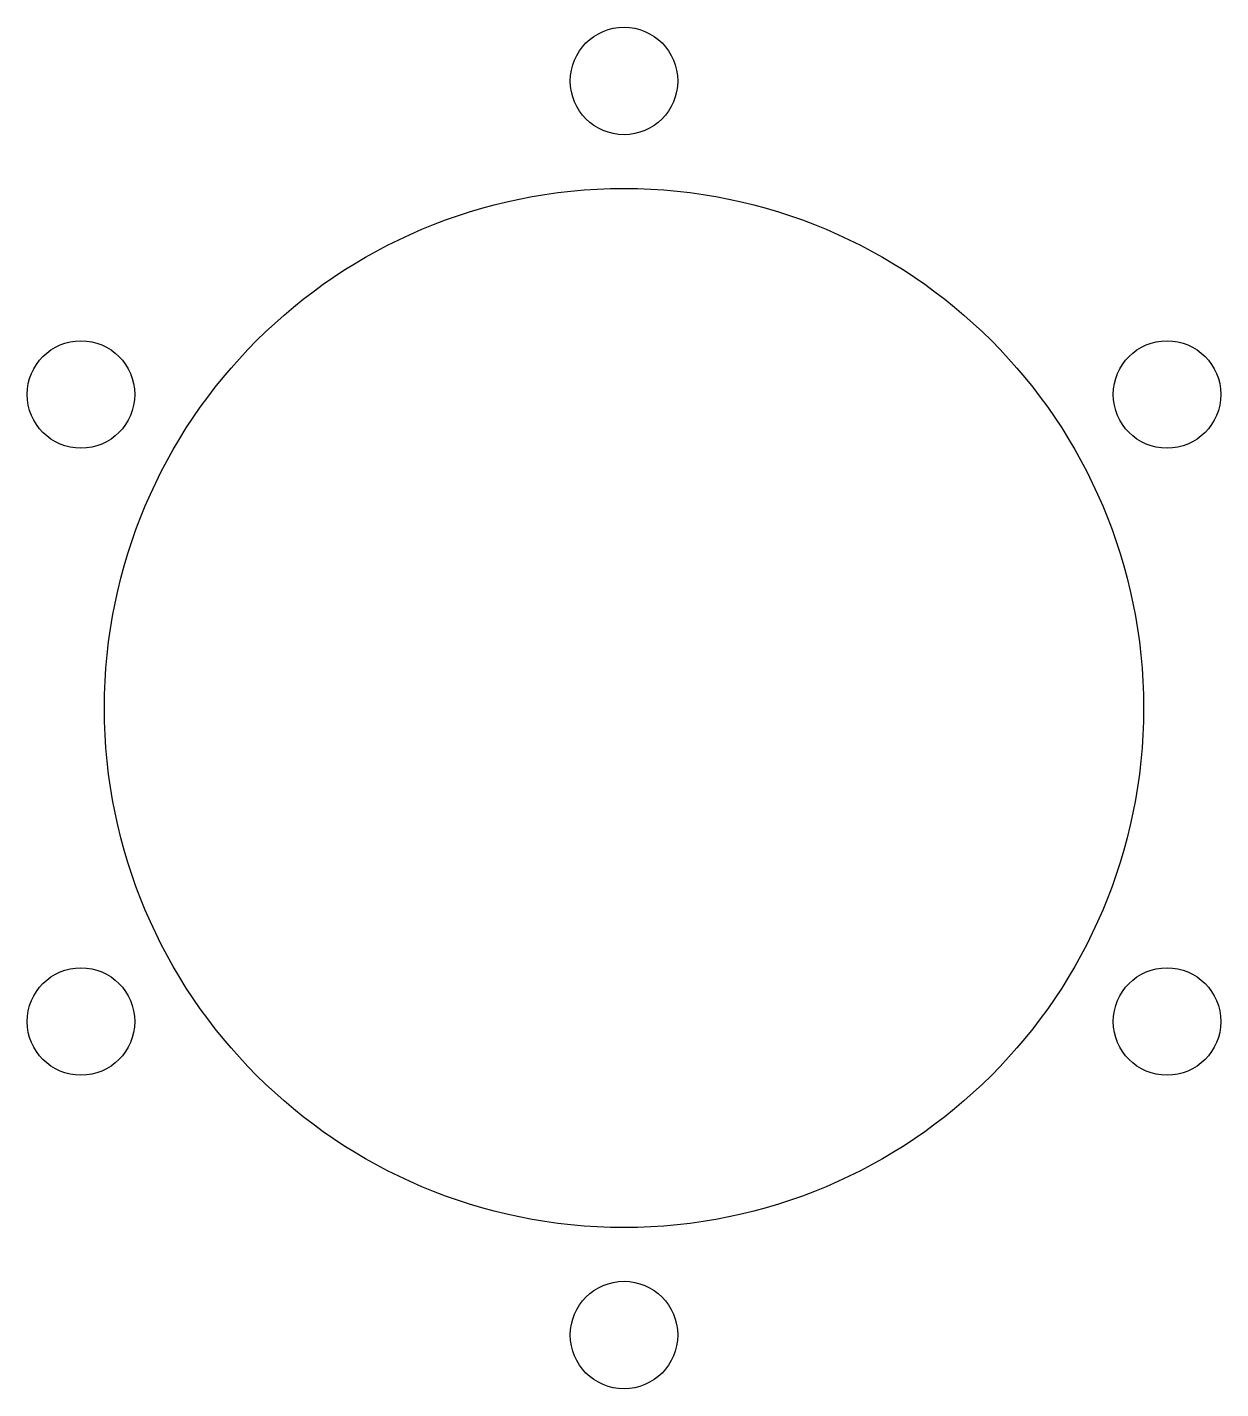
# Model space of a CAD drawing. Header units: millimetres. Extents: x -33.3 to 33.3, y -38 to 38.
import ezdxf

# ---------------------------------------------------------------- set-up
doc = ezdxf.new("R2010")
doc.units = ezdxf.units.MM
doc.layers.get('0').update_dxf_attribs({"color": 10})
doc.layers.add('Aufnahme', color=50, linetype='Continuous')

# ---------------------------------------------------------------- blocks, each defined once
blk = doc.blocks.new('Aufnahme 2')
for centre, radius in [((0, 35), 3), ((0, 0), 29), ((-30.311, 17.5), 3), ((30.311, 17.5), 3), ((-30.311, -17.5), 3), ((30.311, -17.5), 3), ((0, -35), 3)]:
    blk.add_circle(centre, radius)

msp = doc.modelspace()

# ---------------------------------------------------------------- block references
at = {"layer": 'Aufnahme'}
msp.add_blockref('Aufnahme 2', (0, 0), dxfattribs=at)

doc.saveas('drawing.dxf')
